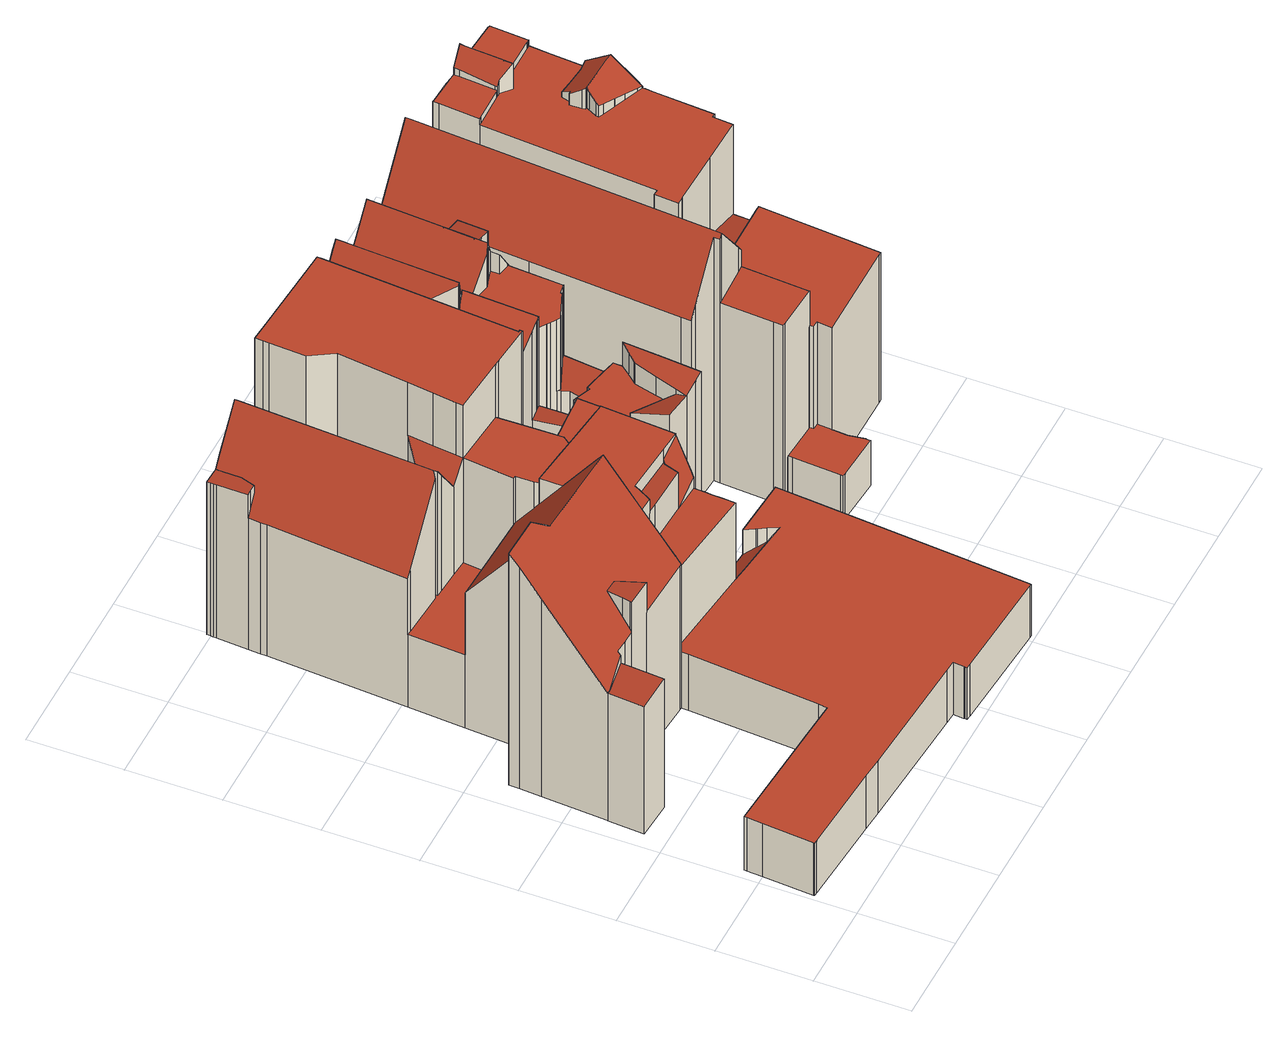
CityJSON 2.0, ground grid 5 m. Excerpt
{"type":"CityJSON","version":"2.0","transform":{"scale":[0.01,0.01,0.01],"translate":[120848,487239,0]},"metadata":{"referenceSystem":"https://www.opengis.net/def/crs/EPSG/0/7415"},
"CityObjects":{
"building1":{"type":"Building","attributes":{"dak_type":"slanted","data_area":398.03,"data_coverage":0.9,"geconstateerd":false,"gid":14483280,"h_dak_50p":6.6,"h_dak_70p":12.17,"h_dak_max":15.92,"h_dak_min":3.15,"h_maaiveld":0.99,"kas_warenhuis":false,"lod11_replace":false,"ondergronds_type":"above ground","oorspronkelijkbouwjaar":1005,"pw_actueel":"yes","pw_bron":"ahn3","reconstructie_methode":"tudelft3d-geoflow","reconstruction_skipped":false,"rmse_lod12":5.78,"rmse_lod13":1.8,"rmse_lod22":0.215,"rn":1,"status":"Pand in gebruik","t_run":653.12,"val3dity_codes_lod12":"[]","val3dity_codes_lod13":"[]","val3dity_codes_lod22":"[]"},"children":["building1-1"]},
"building1-1":{"type":"BuildingPart","parents":["building1"],"geometry":[{"type":"Solid","lod":"2.2","boundaries":[[[[0,1,2,3,4,5,6,7,8,9,10,11,12,13,14,15,16,17,18,19,20,21,22,23,24,25,26,27,28,29,30,31,32,33,34,35,36,37,38,39,40,41,42,43,44,45,46,47,48,49,50,51,52,53,54,55,56,57,58,59,60,61,62,63,64,65,66,67,68,69,70,71,72,73,74,75,76,77,78,79,80]],[[81,45,44,82]],[[83,25,24,84]],[[85,41,40,86]],[[84,24,23,87]],[[88,66,65,89]],[[90,7,6,91]],[[92,51,50,93,94]],[[95,96,69,68,97]],[[98,18,17,99]],[[100,101,102,103]],[[104,105,106]],[[82,44,43,107]],[[108,48,47,109]],[[110,111,109,112]],[[113,46,45,81]],[[114,115,116,117]],[[118,3,2,119]],[[120,0,80,116]],[[107,43,42,121]],[[122,123,124,125]],[[126,127,128,129]],[[129,128,49,48,108]],[[93,50,49,128]],[[94,93,130,131]],[[132,133,134,135]],[[135,134,136,137]],[[138,139,140,141]],[[137,136,142,140]],[[125,124,96,95]],[[143,70,69,96]],[[144,145,146,147]],[[148,149,145,144]],[[150,151,152,153]],[[154,155,156,157]],[[111,110,158]],[[159,160,161,162]],[[163,28,27,164]],[[165,71,70,143]],[[166,167,168,169]],[[170,30,29,171]],[[172,173,174,175]],[[176,74,73,177,178]],[[177,73,72,179,180]],[[181,182,183,184]],[[180,179,182,181]],[[178,177,173,172]],[[99,17,16,185]],[[186,59,58,187]],[[188,60,59,186,189]],[[185,16,15,190]],[[190,15,14,191]],[[191,14,13,192]],[[192,13,12,193]],[[193,12,11,194]],[[195,196,197,115,114]],[[198,199,167,166,200]],[[201,202,203,160,159]],[[171,29,28,163]],[[204,205,206]],[[207,10,9,208]],[[194,11,10,207]],[[209,8,7,90]],[[91,6,5,210]],[[210,5,4,211]],[[179,72,71,165]],[[157,156,127,126]],[[212,213,214]],[[215,216,217,218,219]],[[220,221,216,215]],[[222,223,224,225]],[[226,227,228,229]],[[230,154,227,226]],[[140,142,155,154,230]],[[231,232,233,234]],[[235,236,237]],[[238,239,237]],[[234,233,240,239,238]],[[229,228,240,233]],[[241,242,223,222,243]],[[244,245,246,247]],[[248,249,250,251]],[[252,32,31,249,248]],[[249,31,30,170]],[[253,150,245,244]],[[251,250,151,150,253]],[[247,246,242,241,254]],[[255,256,257,258]],[[259,260,261,262]],[[262,261,236,235]],[[263,264,101,100]],[[103,102,265,266]],[[266,265,267,268]],[[269,76,75,270]],[[271,272,270,273]],[[274,64,63,275]],[[275,63,62,264,263]],[[89,65,64,274]],[[276,277,278,279]],[[280,281,282,123,122]],[[283,33,32,252]],[[284,20,19,285]],[[285,19,18,98]],[[256,255,286]],[[287,288,289]],[[290,291,34,33,283,292]],[[292,283,288,287]],[[153,152,196,195]],[[121,42,41,85]],[[86,40,39,293]],[[293,39,38,294]],[[205,204,121]],[[295,296,206]],[[296,295,37,36,297]],[[294,38,37,295]],[[298,35,34,291]],[[258,257,291,290]],[[211,4,3,118,299]],[[299,118,300,301]],[[162,161,282,281]],[[141,140,281,280]],[[273,270,75,74,176]],[[200,166,232,231]],[[302,303,199,198]],[[304,54,53,305,306]],[[307,52,51,92]],[[131,130,308,309]],[[164,27,26,310]],[[310,26,25,83]],[[311,312,197,196]],[[208,9,8,209]],[[225,224,213,313]],[[314,315,214]],[[315,314,77,76,269]],[[117,116,80,79,316]],[[317,78,77,314]],[[318,319,203,202]],[[320,321,319,318]],[[184,183,322,323]],[[323,322,324,325]],[[326,22,21,327]],[[87,23,22,326]],[[327,21,20,284]],[[169,168,202,201]],[[328,57,56,329]],[[187,58,57,328]],[[189,186,330]],[[331,61,60,188]],[[301,300,332,333]],[[264,62,61,331]],[[147,146,312,311]],[[119,2,1,334]],[[329,56,55,335]],[[268,267,336,277,276]],[[337,338,133,132]],[[309,308,338,337]],[[219,218,272,271]],[[279,278,139,138]],[[175,174,303,302]],[[325,324,321,320]],[[335,55,54,304]],[[339,340,341,342]],[[342,341,105,104]],[[297,36,35,298]],[[254,241,260,259]],[[243,222,221,220]],[[313,213,212,343]],[[218,217,343]],[[316,79,78,317]],[[344,345,346]],[[277,336,345,344]],[[112,109,47,46,113]],[[334,1,0,120]],[[333,332,149,148]],[[305,53,52,307]],[[306,305,347,348]],[[349,350,340,339]],[[348,347,350,349]],[[97,68,67,351]],[[351,67,66,88]],[[240,228,227,154,157,126,129,108,109,111,158,262,235,237,239]],[[242,246,245,150,153,195,114,117,316,317,314,214,213,224,223]],[[238,237,236,261,260,241,243,220,215,219,271,273,176,178,172,175,302,198,200,231,234]],[[266,268,276,279,138,141,280,122,125,95,97,351,88,89,274,275,263,100,103]],[[270,272,218,343,212,214,315,269]],[[286,289,288,283,252,248,251,253,244,247,254,259,262,158,110,112,113,81,82,107,121,204,206,296,297,298,291,257,256]],[[205,121,85,86,293,294,295,206]],[[292,287,289,286,255,258,290]],[[346,345,336,267,265,102,101,264,331,352,353,337,132,135,137,354]],[[340,350,347,305,307,92,94,131,309,337,353,352,331,188,189,330,106,105,341]],[[308,130,93,128,127,156,155,142,136,134,133,338]],[[197,312,146,145,149,332,300,118,119,334,120,116,115]],[[159,162,281,140,230,226,229,233,232,166,169,201]],[[167,199,303,174,173,177,180,181,184,323,325,320,318,202,168]],[[313,343,217,216,221,222,225]],[[96,124,123,282,161,160,203,319,321,324,322,183,182,179,165,143]],[[335,304,306,348,349,339,342,104,106,330,186,187,328,329]],[[277,344,346,354,137,140,139,278]],[[299,301,333,148,144,147,311,196,152,151,250,249,170,171,163,164,310,83,84,87,326,327,284,285,98,99,185,190,191,192,193,194,207,208,209,90,91,210,211]]]],"semantics":{"surfaces":[{"type":"GroundSurface"},{"type":"WallSurface","on_footprint_edge":true},{"type":"WallSurface","on_footprint_edge":false},{"type":"RoofSurface"}],"values":[[0,1,1,1,1,1,1,1,1,1,2,2,1,1,2,1,2,1,1,1,2,2,1,1,2,2,2,2,2,2,1,2,2,2,2,2,2,1,1,2,1,2,1,1,2,2,2,1,1,1,1,1,1,1,1,2,2,2,1,2,1,1,1,1,1,1,2,2,2,2,2,2,2,2,2,2,2,2,2,2,2,2,1,1,2,2,2,2,2,2,2,2,2,1,2,1,1,1,2,2,1,1,1,2,2,1,2,2,1,1,1,2,2,1,1,1,2,1,2,2,2,1,2,2,1,1,2,1,1,2,1,2,2,1,1,1,2,2,2,2,1,1,1,2,1,1,2,1,2,1,2,1,1,2,2,2,2,2,2,2,1,2,2,1,2,2,2,2,1,2,2,1,1,2,1,2,2,2,1,1,3,3,3,3,3,3,3,3,3,3,3,3,3,3,3,3,3,3,3]]}}]},
"building2":{"type":"Building","attributes":{"dak_type":"slanted","data_area":43.01,"data_coverage":0.778,"geconstateerd":false,"gid":17599243,"h_dak_50p":13.27,"h_dak_70p":13.5,"h_dak_max":15.81,"h_dak_min":4.73,"h_maaiveld":1.64,"kas_warenhuis":false,"lod11_replace":false,"ondergronds_type":"above ground","oorspronkelijkbouwjaar":1005,"pw_actueel":"yes","pw_bron":"ahn3","reconstructie_methode":"tudelft3d-geoflow","reconstruction_skipped":false,"rmse_lod12":3.37,"rmse_lod13":1.06,"rmse_lod22":0.823,"rn":1,"status":"Pand in gebruik","t_run":115.77,"val3dity_codes_lod12":"[]","val3dity_codes_lod13":"[]","val3dity_codes_lod22":"[]"},"children":["building2-1"]},
"building2-1":{"type":"BuildingPart","parents":["building2"],"geometry":[{"type":"Solid","lod":"2.2","boundaries":[[[[355,356,357,358,359,360,361,362,363,364,365,366,367,368,369,370,371,372,373,374,375,376,377,378,379,380,381]],[[382,383,384,385]],[[386,359,358,387]],[[388,365,364,389]],[[389,364,363,390]],[[391,360,359,386]],[[392,393,394,395]],[[396,361,360,391]],[[397,362,361,396]],[[398,376,375,399]],[[400,369,368,401]],[[402,403,404,383,382]],[[405,366,365,388]],[[406,407,408,409]],[[385,384,407,406]],[[410,381,380,411]],[[412,374,373,413]],[[399,375,374,412]],[[414,377,376,398]],[[415,416,390,417]],[[418,419,420]],[[417,390,363,362,397]],[[421,422,423,416,415]],[[383,404,423,422]],[[424,357,356,425]],[[426,427,422,421]],[[428,429,427,426]],[[387,358,357,424,430]],[[430,424,429,428]],[[425,356,355,408]],[[401,368,367,431]],[[432,433,434]],[[393,392,434]],[[433,432,435,436]],[[419,379,378,437]],[[411,380,379,419,418]],[[437,378,377,414]],[[438,405,403,402]],[[439,370,369,400]],[[440,441,371,370,439]],[[395,394,441,440]],[[442,372,371,441]],[[413,373,372,442]],[[431,367,366,405,438]],[[409,408,355,381,410]],[[436,435,443,444]],[[444,443,420]],[[445,446,413,442,441,394,393,434,433,436,447,448]],[[426,421,415,417,397,396,391,386,387,430,428]],[[427,429,424,425,408,407,384,383,422]],[[403,405,388,389,390,416,423,404]],[[420,443,435,432,434,392,395,440,439,400,401,431,438,402,382,385,406,409,410,411,418]],[[447,436,444,420,419,437,414,398,399,412,413,446,445,448]]]],"semantics":{"surfaces":[{"type":"GroundSurface"},{"type":"WallSurface","on_footprint_edge":false},{"type":"WallSurface","on_footprint_edge":true},{"type":"RoofSurface"}],"values":[[0,1,2,2,2,2,1,2,2,2,2,1,2,1,1,2,2,2,2,1,1,2,1,1,2,1,1,2,1,2,2,1,1,1,2,2,2,1,2,2,1,2,2,2,2,1,1,3,3,3,3,3,3]]}}]},
"building3":{"type":"Building","attributes":{"dak_type":"slanted","data_area":39.9,"data_coverage":0.756,"geconstateerd":false,"gid":17599262,"h_dak_50p":12.71,"h_dak_70p":13.55,"h_dak_max":15.17,"h_dak_min":5.76,"h_maaiveld":1.64,"kas_warenhuis":false,"lod11_replace":false,"ondergronds_type":"above ground","oorspronkelijkbouwjaar":1005,"pw_actueel":"yes","pw_bron":"ahn3","reconstructie_methode":"tudelft3d-geoflow","reconstruction_skipped":false,"rmse_lod12":2.84,"rmse_lod13":2.01,"rmse_lod22":0.153,"rn":1,"status":"Pand in gebruik","t_run":142.09,"val3dity_codes_lod12":"[]","val3dity_codes_lod13":"[]","val3dity_codes_lod22":"[]"},"children":["building3-1"]},
"building3-1":{"type":"BuildingPart","parents":["building3"],"geometry":[{"type":"Solid","lod":"2.2","boundaries":[[[[449,450,379,451,376,452,453,454,455,456,457,458,459,460,461,462,463,464,465,466,467,468,469,470,471,472,359,473,474,475,476,477]],[[478,479,480,481]],[[482,462,461,483]],[[484,457,456,485]],[[486,487,488,489]],[[490,454,453,491]],[[492,469,468,493]],[[485,456,455,494]],[[494,455,454,490]],[[493,468,467,487,486]],[[495,379,450,496,497]],[[498,499,500,501]],[[502,503,504,505]],[[506,507,473,359,508]],[[509,510,474,473,507]],[[501,500,510,509]],[[511,512,513,514]],[[515,464,463,516]],[[487,467,466,517,518]],[[479,458,457,484]],[[519,451,379,495]],[[520,521,522]],[[523,524,522]],[[525,526,527,528]],[[529,471,470,530]],[[531,475,474,510]],[[532,476,475,531]],[[533,534,535,536]],[[537,538,539,540]],[[541,477,476,532]],[[542,543,544,545]],[[543,449,477,541]],[[546,547,548,549]],[[550,546,551,552]],[[508,359,472,553,554]],[[553,472,471,529]],[[555,556,557]],[[554,553,557]],[[556,558,559,560]],[[561,562,558,556,555]],[[528,527,562,561]],[[489,488,526,525]],[[563,564,565,566]],[[566,565,567,568]],[[560,559,507,506]],[[538,537,569]],[[570,571,499,498]],[[572,573,574,575]],[[575,574,547,546,550]],[[545,544,573,572]],[[576,577,578,579]],[[505,504,580,581]],[[497,496,582,583]],[[584,585,521,520]],[[586,452,376,587]],[[587,376,451,519]],[[491,453,452,586]],[[518,517,564,563]],[[517,466,465,588]],[[589,590,591,513]],[[592,593,571,570]],[[514,513,591,593,592]],[[568,567,512,511]],[[594,595,503,502]],[[596,597,598,599]],[[579,578,600,601]],[[601,600,597,596]],[[602,460,459,603]],[[540,539,603,604]],[[604,603,459,458,479,478]],[[605,483,461,460,602]],[[606,607,524,523]],[[481,480,607,606]],[[608,609,569]],[[609,608,585,584]],[[549,548,590,589]],[[552,551,595,594]],[[530,470,469,492]],[[610,516,463,462,482]],[[581,580,516,610]],[[588,465,464,515]],[[496,450,449,543,542]],[[583,582,534,533]],[[536,535,577,576]],[[599,598,483,605]],[[486,489,525,528,561,555,557,553,529,530,492,493]],[[560,506,508,554,557,556]],[[491,611,520,522,524,607,480,479,484,485,494,490]],[[491,586,587,519,495,497,583,533,536,576,612,609,584,520,611]],[[514,592,570,498,501,509,507,559,558,562,527,526,488,487,518,563,566,568,511]],[[590,548,547,574,573,544,543,541,532,531,510,500,499,571,593,591]],[[478,481,606,523,522,521,585,608,569,537,540,604]],[[588,515,516,580,504,503,595,551,546,549,589,513,512,567,565,564,517]],[[598,597,600,578,577,535,534,582,496,542,545,572,575,550,552,594,502,505,581,610,482,483]],[[599,605,602,603,539,538,569,609,612,576,579,601,596]]]],"semantics":{"surfaces":[{"type":"GroundSurface"},{"type":"WallSurface","on_footprint_edge":false},{"type":"WallSurface","on_footprint_edge":true},{"type":"RoofSurface"}],"values":[[0,1,2,2,1,2,2,2,2,2,2,1,1,2,2,1,1,2,2,2,2,1,1,1,2,2,2,1,1,2,1,2,1,1,2,2,1,1,1,1,1,1,1,1,1,1,1,1,1,1,1,1,1,1,2,2,2,1,2,1,1,1,1,1,1,1,1,2,1,2,2,1,1,1,1,1,1,2,2,1,2,2,1,1,1,3,3,3,3,3,3,3,3,3,3]]}}]},
"building4":{"type":"Building","attributes":{"dak_type":"slanted","data_area":78.33,"data_coverage":0.843,"geconstateerd":false,"gid":17599264,"h_dak_50p":15.19,"h_dak_70p":15.82,"h_dak_max":16.99,"h_dak_min":12.53,"h_maaiveld":1.11,"kas_warenhuis":false,"lod11_replace":false,"ondergronds_type":"above ground","oorspronkelijkbouwjaar":1005,"pw_actueel":"yes","pw_bron":"ahn3","reconstructie_methode":"tudelft3d-geoflow","reconstruction_skipped":false,"rmse_lod12":1.36,"rmse_lod13":1.42,"rmse_lod22":0.121,"rn":1,"status":"Pand in gebruik","t_run":128.63,"val3dity_codes_lod12":"[]","val3dity_codes_lod13":"[]","val3dity_codes_lod22":"[]"},"children":["building4-1"]},
"building4-1":{"type":"BuildingPart","parents":["building4"],"geometry":[{"type":"Solid","lod":"2.2","boundaries":[[[[613,614,615,616,617,618,619,620,621,622,623,624,625,626,627,628,629,630,631,632,633,634,635]],[[636,629,628,637]],[[637,628,627,638]],[[639,615,614,640]],[[641,620,619,642]],[[643,632,631,644]],[[642,619,618,645]],[[646,647,648,649]],[[650,616,615,639]],[[651,633,632,643,652]],[[653,634,633,651]],[[652,643,647,646]],[[654,626,625,655]],[[656,613,635,657]],[[645,618,617,658]],[[658,617,616,650]],[[657,635,634,653]],[[659,630,629,636]],[[644,631,630,659]],[[638,627,626,654]],[[660,622,621,661]],[[662,663,655,664]],[[664,655,625,624,665]],[[649,648,663,662]],[[665,624,623,666]],[[666,623,622,660]],[[661,621,620,641]],[[640,614,613,656]],[[644,659,636,637,638,654,655,663,648,647,643]],[[667,668,645,658,650,639,640,656,657,653,651,652,646]],[[668,667,646,649,662,664,665,666,660,661,641,642,645]]]],"semantics":{"surfaces":[{"type":"GroundSurface"},{"type":"WallSurface","on_footprint_edge":true},{"type":"WallSurface","on_footprint_edge":false},{"type":"RoofSurface"}],"values":[[0,1,1,1,1,1,1,2,1,1,1,2,1,1,1,1,1,1,1,1,1,2,1,2,1,1,1,1,3,3,3]]}}]},
"building5":{"type":"Building","attributes":{"dak_type":"slanted","data_area":113.1,"data_coverage":0.888,"geconstateerd":false,"gid":17599254,"h_dak_50p":15.23,"h_dak_70p":15.28,"h_dak_max":17.05,"h_dak_min":3.87,"h_maaiveld":1.04,"kas_warenhuis":false,"lod11_replace":false,"ondergronds_type":"above ground","oorspronkelijkbouwjaar":1005,"pw_actueel":"yes","pw_bron":"ahn3","reconstructie_methode":"tudelft3d-geoflow","reconstruction_skipped":false,"rmse_lod12":4.02,"rmse_lod13":0.776,"rmse_lod22":0.16,"rn":1,"status":"Pand in gebruik","t_run":269.55,"val3dity_codes_lod12":"[]","val3dity_codes_lod13":"[]","val3dity_codes_lod22":"[]"},"children":["building5-1"]},
"building5-1":{"type":"BuildingPart","parents":["building5"],"geometry":[{"type":"Solid","lod":"2.2","boundaries":[[[[669,670,671,672,673,674,675,676,677,678,679,680,681,682,683,684,685,686,687,688,689,690,691,692,693,694,695,696,697,698,699,700,701,702,703,704,705,706,707,708,709,710,711,712,713,714,715,716,717,718,719]],[[720,721,718,717,722]],[[722,717,716,723]],[[724,674,673,725]],[[726,704,703,727]],[[728,729,730,731]],[[732,683,682,733]],[[734,671,670,735]],[[736,675,674,724]],[[737,678,677,738]],[[739,679,678,737]],[[740,741,725,742]],[[743,676,675,736]],[[744,689,688,745]],[[745,688,687,746,747]],[[723,716,715,748]],[[749,750,751,752]],[[727,703,702,753]],[[748,715,714,754]],[[755,756,757,758]],[[746,687,686,759]],[[760,761,762,763]],[[731,730,759,764]],[[764,759,686,685,765]],[[766,719,718,721]],[[767,768,741,740]],[[769,680,679,739]],[[738,677,676,743]],[[770,771,772,773]],[[753,702,701,774]],[[775,669,719,766]],[[776,692,691,777]],[[778,700,699,751]],[[774,701,700,778]],[[779,780,781,782]],[[783,784,785,786]],[[787,788,712,711,789]],[[786,785,788,787]],[[790,713,712,788]],[[754,714,713,790]],[[791,710,709,792]],[[793,794,795,796]],[[797,695,694,798]],[[799,800,801,802]],[[752,751,699,698,803]],[[804,803,698,697,805]],[[806,807,808,809]],[[810,811,812,813]],[[813,812,780,779]],[[782,781,814,815]],[[809,808,816,817]],[[817,816,818,819]],[[777,691,690,820,821]],[[821,820,794,793]],[[822,693,692,776]],[[798,694,693,822]],[[823,824,825,826]],[[827,828,750,749]],[[803,804,829]],[[805,697,696,830,831]],[[830,696,695,797]],[[747,746,771,770]],[[773,772,761,760,832]],[[833,684,683,732]],[[733,682,681,834]],[[834,681,680,769]],[[835,836,763,837]],[[838,839,756,755]],[[840,841,842,843]],[[844,845,846,841,840]],[[831,830,839,838]],[[832,760,721,720]],[[837,763,762,729,728]],[[796,795,847,848]],[[758,757,845,844]],[[848,847,846,845]],[[843,842,824,823]],[[826,825,849,850]],[[850,849,800,799]],[[851,852,706,705,853]],[[854,707,706,852]],[[855,856,857,858]],[[859,860,861,862]],[[863,864,860,859]],[[865,866,784,783]],[[828,827,867]],[[868,672,671,734]],[[742,725,673,672,868]],[[735,670,669,775,869]],[[869,775,836,835]],[[765,685,684,833,870]],[[870,833,768,767]],[[871,872,873,874]],[[874,873,852,851]],[[815,814,866,865]],[[862,861,856,855]],[[819,818,811,810]],[[875,876,807,806]],[[858,857,876,875]],[[877,878,864,863]],[[789,711,710,791]],[[792,709,708,879,880]],[[880,879,878,877]],[[879,708,707,854]],[[802,801,872,871]],[[853,705,704,726]],[[820,690,689,744]],[[803,829,881,882,823,826,850,867,827,749,752]],[[771,746,759,730,729,762,761,772]],[[838,755,758,844,840,843,823,882,881,829,804,805,831]],[[721,760,763,836,775,766]],[[848,845,757,756,839,830,797,798,822,776,777,821,793,796]],[[753,774,778,751,750,828,867,850,799,802,871,874,851,853,726,727]],[[870,767,740,742,868,734,735,869,835,837,728,731,764,765]],[[768,833,732,733,834,769,739,737,738,743,736,724,725,741]],[[863,859,862,855,858,875,806,809,817,883,884,885,792,880,877]],[[781,780,812,811,818,816,808,807,876,857,856,861,860,864,878,879,854,852,873,872,801,800,849,825,824,842,841,846,847,795,794,820,744,745,747,770,773,832,720,722,723,748,754,790,788,785,784,866,814]],[[787,789,791,792,885,884,883,817,819,810,813,779,782,815,865,783,786]]]],"semantics":{"surfaces":[{"type":"GroundSurface"},{"type":"WallSurface","on_footprint_edge":true},{"type":"WallSurface","on_footprint_edge":false},{"type":"RoofSurface"}],"values":[[0,1,1,1,1,2,1,1,1,1,1,2,1,1,1,1,2,1,1,2,1,2,2,1,1,2,1,1,2,1,1,1,1,1,2,2,1,2,1,1,1,2,1,2,1,1,2,2,2,2,2,2,1,2,1,1,2,2,2,1,1,2,2,1,1,1,2,2,2,2,2,2,2,2,2,2,2,2,2,1,1,2,2,2,2,2,1,1,1,2,1,2,2,2,2,2,2,2,2,2,1,1,2,1,2,1,1,3,3,3,3,3,3,3,3,3,3,3]]}}]}
},
"vertices":[
[1622,1394,99],[1671,1391,99],[1730,1387,99],[1799,1382,99],[1841,1379,99],[2121,1361,99],[2126,1361,99],[2118,1237,99],[2116,1207,99],[2038,34,99],[2037,23,99],[2022,23,99],[1426,62,99],[1402,64,99],[1403,77,99],[1403,84,99],[1407,138,99],[1341,142,99],[659,187,99],[538,195,99],[51,227,99],[31,229,99],[31,234,99],[49,505,99],[54,585,99],[55,599,99],[571,565,99],[681,558,99],[883,544,99],[888,593,99],[933,1270,99],[935,1309,99],[923,1310,99],[592,1332,99],[445,1342,99],[377,1346,99],[306,1351,99],[305,1336,99],[303,1300,99],[290,1108,99],[90,1121,99],[102,1309,99],[102,1313,99],[125,1660,99],[132,1776,99],[135,1829,99],[156,1828,99],[357,1816,99],[380,1815,99],[403,2171,99],[423,2471,99],[472,3207,99],[474,3240,99],[478,3305,99],[489,3470,99],[490,3487,99],[491,3504,99],[492,3523,99],[543,3520,99],[583,3518,99],[622,3516,99],[775,3507,99],[983,3496,99],[1091,3490,99],[1610,3462,99],[1616,3462,99],[1614,3435,99],[1546,2407,99],[1557,2406,99],[1556,2391,99],[1537,2116,99],[1535,2082,99],[1534,2067,99],[1529,1982,99],[1516,1791,99],[1502,1589,99],[1497,1509,99],[1495,1496,99],[1494,1469,99],[1493,1441,99],[1490,1403,99],[135,1829,1582],[132,1776,1514],[55,599,441],[54,585,441],[102,1309,913],[90,1121,912],[49,505,439],[1614,3435,1563],[1616,3462,1563],[2118,1237,456],[2126,1361,458],[472,3207,937],[423,2471,565],[423,2471,920],[1556,2391,1553],[1556,2391,658],[1557,2406,1553],[659,187,432],[1341,142,432],[980,3453,1579],[980,3453,1062],[979,3423,1062],[979,3423,1579],[581,3490,1080],[581,3490,1079],[582,3500,1079],[125,1660,1363],[380,1815,1445],[357,1816,1445],[421,1765,1538],[421,1765,1510],[357,1816,1594],[156,1828,1583],[1489,1348,946],[1489,1348,350],[1490,1403,310],[1490,1403,946],[1799,1382,303],[1730,1387,304],[1622,1394,307],[102,1313,913],[1322,2408,1559],[1322,2408,673],[1541,2392,658],[1541,2392,1553],[435,2170,960],[435,2170,565],[403,2171,565],[403,2171,962],[446,2469,565],[446,2469,954],[718,2450,1358],[718,2450,565],[753,2448,565],[753,2448,1306],[878,2439,565],[878,2439,1125],[975,2469,1568],[975,2469,1234],[971,2432,1234],[971,2432,1568],[971,2432,565],[1537,2116,652],[1890,1232,455],[1890,1232,405],[1829,1239,405],[1829,1239,456],[1859,1283,457],[1859,1283,371],[940,1339,950],[940,1339,457],[965,1336,457],[965,1336,950],[941,2162,939],[941,2162,565],[933,2162,565],[933,2162,939],[436,1754,1524],[1299,2119,1222],[1299,2119,667],[1294,2340,673],[1294,2340,1224],[883,544,440],[681,558,440],[1535,2082,651],[1255,2010,1223],[1255,2010,1124],[1301,2069,1041],[1301,2069,1222],[933,1270,456],[888,593,441],[1514,1984,1255],[1514,1984,1143],[1504,1985,1143],[1504,1985,1255],[1516,1791,1254],[1529,1982,1144],[1529,1982,1255],[1534,2067,651],[1534,2067,1029],[1519,2070,1026],[1519,2070,652],[1520,2075,652],[1520,2075,1019],[1407,138,432],[583,3518,1078],[543,3520,1077],[622,3516,1136],[583,3518,1080],[1403,84,431],[1403,77,430],[1402,64,430],[1426,62,430],[2022,23,430],[1487,1278,944],[1487,1278,456],[1487,1278,402],[1302,2005,1259],[1302,2005,1128],[1255,2010,1260],[1300,2088,1222],[1300,2088,1016],[1300,2088,667],[111,1311,912],[111,1311,914],[121,1311,914],[2037,23,430],[2038,34,430],[2116,1207,455],[2121,1361,458],[1841,1379,459],[1339,1504,947],[1339,1504,949],[1349,1502,949],[1096,1615,1261],[1096,1615,1175],[1374,1597,1173],[1374,1597,1196],[1374,1597,1256],[1076,1579,1261],[1076,1579,1177],[1040,1515,1181],[1040,1515,952],[1092,1513,951],[1092,1513,1180],[956,2161,1233],[956,2161,938],[956,2068,1065],[956,2068,1232],[941,2162,1233],[1158,2020,1262],[1158,2020,1226],[963,2040,1232],[963,2040,1265],[958,1755,1490],[958,1755,1264],[957,1921,1265],[956,2040,1265],[956,2040,1102],[963,2040,1103],[946,1519,1263],[946,1519,953],[1040,1515,1261],[936,1339,1056],[936,1339,950],[942,1445,952],[942,1445,1193],[935,1309,1017],[935,1309,457],[936,1332,457],[936,1332,1047],[923,1310,1017],[940,1339,1056],[946,1519,1289],[456,1393,1184],[456,1393,1062],[448,1355,1013],[448,1355,1185],[951,1624,1425],[951,1624,1263],[956,1715,1264],[956,1715,1543],[983,3496,1580],[983,3496,1063],[970,3232,1060],[970,3232,1577],[1048,3107,936],[1048,3107,1574],[1497,1509,1049],[1502,1589,1246],[1498,1589,1254],[1498,1589,1244],[1502,1589,1253],[1610,3462,1564],[1091,3490,1577],[1005,2729,1571],[1005,2729,1235],[990,2597,1234],[990,2597,1570],[1292,2410,1560],[1292,2410,1224],[1292,2410,675],[592,1332,1002],[51,227,433],[538,195,433],[475,1482,1180],[578,1379,1188],[578,1379,1061],[549,1477,1182],[445,1342,1186],[445,1342,995],[592,1332,1191],[290,1108,922],[303,1300,923],[305,1336,923],[305,1336,970],[306,1351,989],[377,1346,992],[1799,1382,459],[1831,1329,339],[1831,1329,458],[1483,1987,1256],[1483,1987,1141],[489,3470,1078],[478,3305,939],[478,3305,1086],[474,3240,938],[696,2452,565],[696,2452,1325],[571,565,440],[1567,1268,456],[1567,1268,402],[1339,1504,1178],[1495,1496,948],[1495,1496,1014],[1493,1441,947],[1494,1469,947],[1315,2087,1016],[1315,2087,666],[1460,2084,1012],[1460,2084,656],[1521,2082,652],[1521,2082,1010],[1506,2082,653],[1506,2082,1010],[31,234,433],[31,229,433],[492,3523,1075],[491,3504,1076],[582,3502,1079],[775,3507,1364],[1834,1324,342],[1834,1324,457],[1671,1391,306],[490,3487,1077],[1005,2729,967],[719,2472,1358],[719,2472,565],[557,3334,1087],[557,3334,1054],[575,3384,1077],[575,3384,1085],[1370,1588,1173],[924,2656,1150],[924,2656,1077],[894,2629,1118],[503,3305,976],[503,3305,1087],[546,3304,1088],[546,3304,1041],[1546,2407,1553],[774,3496,1364],[773,3472,1364],[880,2460,1124],
[1884,2455,164],[1876,2332,164],[1870,2254,164],[1870,2249,164],[1838,1769,164],[1830,1770,164],[1824,1770,164],[1516,1791,164],[1545,2228,164],[1557,2406,164],[1546,2407,164],[1546,2411,164],[1574,2819,164],[1597,3180,164],[1614,3428,164],[1616,3462,164],[1667,3459,164],[1777,3453,164],[1805,3451,164],[1926,3444,164],[1935,3443,164],[1949,3443,164],[1941,3325,164],[1941,3320,164],[1910,2856,164],[1907,2814,164],[1901,2716,164],[1775,2441,1338],[1775,2441,775],[1843,2449,771],[1843,2449,1337],[1838,1769,906],[1870,2249,904],[1546,2407,487],[1557,2406,487],[1545,2228,497],[1830,1770,906],[1645,3068,1330],[1645,3068,1317],[1665,3424,1313],[1665,3424,1324],[1824,1770,906],[1516,1791,913],[1949,3443,1262],[1935,3443,1286],[1614,3428,1325],[1597,3180,1329],[1569,2414,1340],[1569,2414,486],[1775,2441,485],[1546,2411,487],[1865,2452,1337],[1865,2452,769],[1884,2455,768],[1884,2455,1337],[1901,2716,1333],[1907,2814,1331],[1926,3444,1303],[1805,3451,1517],[1941,3325,1264],[1621,2234,909],[1621,2234,496],[1545,2228,910],[1910,2856,1330],[1910,2856,1270],[1875,2844,1331],[1787,2248,905],[1787,2248,787],[1787,2248,495],[1870,2254,782],[1876,2332,776],[1793,2248,905],[1793,2248,787],[1852,2253,904],[1852,2253,783],[1870,2254,904],[1574,2819,1334],[1757,2805,1333],[1757,2805,1509],[1653,3050,1330],[1765,2807,1332],[1765,2807,1521],[1941,3320,1264],[1546,2411,1340],[1616,3462,1324],[1667,3459,1324],[1667,3459,1312],[1777,3453,1476],[1809,2822,1332],[1809,2822,1445],[1799,3356,1518],[1803,3413,1517],[1788,3180,1519],[1790,3204,1518],
[1884,2462,164],[1908,2816,164],[1947,3411,164],[1966,3442,164],[2116,3433,164],[2146,3431,164],[2244,3426,164],[2251,3425,164],[2263,3424,164],[2236,3023,164],[2226,2863,164],[2224,2841,164],[2219,2758,164],[2200,2474,164],[2200,2470,164],[2193,2367,164],[2191,2329,164],[2183,2211,164],[2179,2161,164],[2168,1991,164],[2168,1982,164],[2152,1749,164],[2098,1752,164],[2006,1758,164],[1852,1976,164],[1872,2272,164],[1872,2274,164],[1877,2347,164],[1881,2412,164],[2236,3023,1429],[2236,3023,1258],[2223,3024,1282],[2223,3024,1432],[2200,2474,1259],[2219,2758,1257],[2263,3424,1257],[2251,3425,1277],[2179,2161,1033],[2179,2161,877],[2136,2110,879],[2136,2110,1022],[2146,3431,1458],[2116,3433,1510],[2168,1982,1029],[2168,1991,1029],[2244,3426,1290],[1910,2856,1265],[1908,2816,1255],[1908,2816,1265],[1890,2268,883],[1890,2268,586],[1885,2269,585],[1885,2269,883],[2147,2453,1259],[2147,2453,808],[2145,2460,808],[2145,2460,1259],[1852,1976,932],[1852,1976,889],[1838,1769,1013],[1872,2272,883],[1872,2272,585],[2042,2238,880],[2042,2238,796],[1976,2251,796],[1976,2251,881],[2193,2367,805],[2200,2470,810],[2183,2211,798],[2183,2211,876],[1947,3411,1269],[2091,3030,1509],[2091,3030,1466],[2120,3029,1458],[2124,3029,1457],[2124,3029,1451],[2095,2064,1013],[2095,2064,881],[2090,2057,881],[2090,2057,1012],[2098,1752,1011],[2152,1749,1024],[1872,2274,585],[1877,2347,583],[1931,2811,1299],[1931,2811,1255],[2046,2790,1256],[2046,2790,1466],[2153,2866,1447],[2153,2866,1384],[2214,2863,1279],[2214,2863,1432],[1881,2412,581],[1884,2462,1258],[1884,2462,580],[1925,2435,582],[1925,2435,1258],[1973,2403,802],[1973,2403,584],[1980,2387,585],[1980,2387,802],[1973,2403,1259],[1991,2391,802],[1991,2391,1259],[2006,1758,991],[2006,1758,992],[2024,1820,995],[2024,1820,966],[2007,1762,991],[2024,1820,887],[1896,1935,888],[1896,1935,941],[2055,1934,1003],[2055,1934,884],[2135,2220,878],[2135,2220,797],[2107,2226,797],[2107,2226,878],[2050,2237,796],[2050,2237,879],[2110,2868,1458],[1898,2264,883],[1898,2264,586],[1930,2432,1258],[1930,2432,582],[1943,2423,583],[1943,2423,1258],[2076,2799,1508],[2076,2799,1256],[2106,2807,1256],[2106,2807,1458],[2184,2467,809],[2184,2467,1259],[1910,2815,1255],[1910,2815,1268],[2082,2896,1509],[2082,2896,1466],[1966,3442,1294],[1949,3443,1270],[2191,2329,803],[1997,2347,800],[1997,2347,587],[1976,2251,589],[1973,2235,881],[1973,2235,589],[2008,2398,1259],[2008,2398,803],[2150,2771,1379],[2150,2771,1256],[2209,2760,1257],[2209,2760,1276],[2151,2820,1256],[2151,2820,1382],[2224,2841,1259],[2226,2863,1259],[2226,2863,1429],[2219,2758,1259],[2159,3027,1448],[2159,3027,1391],[2081,2870,1466],[2081,2870,1508],[2200,2470,1259],[2113,3383,1510],[2079,2843,1508],
[2159,1853,111],[2212,2651,111],[2261,3397,111],[2263,3424,111],[2275,3424,111],[2508,3410,111],[2765,3394,111],[2783,3393,111],[2781,3361,111],[2705,2220,111],[2676,2222,111],[2663,2031,111],[2646,1766,111],[2624,1433,111],[2622,1411,111],[2622,1408,111],[2377,1424,111],[2360,1425,111],[2364,1478,111],[2382,1755,111],[2384,1788,111],[2201,1800,111],[2156,1803,111],[2377,1424,1263],[2622,1408,1263],[2622,1411,1263],[2261,3397,1334],[2212,2651,1330],[2783,3393,1337],[2765,3394,1361],[2382,1755,1262],[2364,1478,1262],[2508,3410,1702],[2399,1755,1693],[2399,1755,1262],[2606,1764,1263],[2606,1764,1421],[2263,3424,1334],[2384,1788,1668],[2382,1755,1668],[2201,1800,1393],[2624,1433,1263],[2646,1766,1263],[2159,1853,1326],[2156,1803,1325],[2275,3424,1352],[2360,1425,1263],[2705,2220,1332],[2781,3361,1337],[2644,1765,1371],[2644,1765,1263],[2646,1766,1368],[2663,2031,1369],[2676,2222,1370],[2404,1823,1694],[2506,3380,1702],
[3243,1943,104],[3238,1868,104],[3200,1304,104],[3182,1304,104],[2650,1306,104],[2644,1227,104],[2658,1139,104],[2657,1130,104],[2656,1113,104],[2404,1130,104],[2386,1131,104],[2387,1145,104],[2403,1399,104],[2405,1422,104],[2407,1422,104],[2619,1408,104],[2622,1408,104],[2657,1940,104],[2667,2093,104],[2676,2222,104],[2705,2220,104],[2767,3149,104],[2781,3363,104],[2783,3393,104],[2796,3392,104],[2920,3385,104],[2962,3383,104],[2992,3381,104],[3034,3379,104],[3056,3378,104],[3120,3374,104],[3147,3373,104],[3296,3365,104],[3311,3364,104],[3347,3362,104],[3356,3358,104],[3343,3158,104],[3343,3154,104],[3335,3039,104],[3323,2860,104],[3314,2727,104],[3314,2724,104],[3305,2588,104],[3303,2559,104],[3303,2546,104],[3300,2508,104],[3279,2183,104],[3264,2184,104],[3259,2184,104],[3251,2076,104],[3244,1966,104],[3251,2076,1526],[3251,2076,953],[3259,2184,1526],[3264,2184,1526],[2644,1227,392],[2650,1306,393],[3356,3358,1571],[3347,3362,1571],[2714,1940,1055],[2714,1940,668],[2699,1940,668],[2699,1940,1055],[2407,1422,393],[2405,1422,393],[3200,1304,1049],[3238,1868,1059],[2658,1139,392],[2404,1130,391],[2656,1113,392],[2386,1131,391],[2656,1385,1045],[2656,1385,393],[2650,1306,1044],[2657,1130,392],[2705,2220,1522],[2676,2222,1522],[2667,2093,660],[2667,2093,1521],[3279,2183,1527],[3122,3356,1612],[3122,3356,1578],[3120,3374,1578],[3120,3374,1616],[3311,3364,1572],[3300,2508,1529],[2990,3349,1609],[2990,3349,1568],[2978,3166,1566],[2978,3166,1590],[2657,1940,668],[2999,2084,1027],[2999,2084,662],[2992,1942,669],[2992,1942,1029],[2657,1940,1054],[2622,1408,1045],[3244,1966,955],[2622,1387,1045],[2622,1387,393],[2387,1145,391],[2704,2092,1522],[2704,2092,660],[2707,2092,660],[2707,2092,1522],[3296,3365,1573],[3243,1943,955],[2783,3393,1570],[2781,3363,1570],[3147,3373,1577],[3071,2653,1592],[3071,2653,1528],[3133,2628,1528],[3133,2628,1578],[3273,2571,1546],[3273,2571,1529],[3298,2561,1529],[3298,2561,1541],[3303,2559,1539],[3303,2559,1529],[3305,2588,1562],[3303,2546,1529],[3314,2724,1665],[3314,2727,1667],[2772,3149,1567],[2772,3149,1529],[2779,3149,1529],[2779,3149,1567],[2962,3383,1568],[2920,3385,1569],[3140,3153,1576],[3140,3153,1532],[3319,3154,1534],[3319,3154,1571],[3056,3378,1707],[3056,3378,1710],[3034,3379,1677],[3063,2758,1648],[3063,2758,1529],[3065,2743,1529],[3065,2743,1659],[3044,2680,1610],[3044,2680,1528],[3041,2665,1528],[3041,2665,1598],[3136,2627,1528],[3136,2627,1577],[3075,2742,1529],[3075,2742,1659],[3066,2724,1529],[3066,2724,1645],[2767,3149,1529],[2767,3149,1567],[2796,3392,1570],[3050,3152,1698],[3050,3152,1531],[3061,3152,1531],[3061,3152,1682],[3129,3275,1595],[3129,3275,1577],[3055,3353,1707],[2992,3381,1568],[2992,3381,1613],[2999,2084,1524],[2619,1408,393],[2403,1399,393],[3217,1943,1060],[3217,1943,963],[2992,1942,1058],[2991,3374,1612],[2991,3374,1568],[2995,3151,1615],[2995,3151,1531],[3049,3103,1531],[3049,3103,1696],[2977,3151,1589],[2977,3151,1566],[2977,3151,1531],[2962,3151,1531],[2962,3151,1566],[3136,3152,1532],[3136,3152,1576],[3343,3154,1570],[3343,3154,1534],[3343,3158,1570],[3335,3039,1533],[3092,2875,1562],[3092,2875,1530],[3080,2827,1529],[3080,2827,1597],[3253,2851,1578],[3253,2851,1531],[3178,2862,1530],[3178,2862,1570],[3285,2855,1574],[3285,2855,1531],[3199,2601,1563],[3199,2601,1529],[3137,3181,1576],[3182,1304,1049],[3243,1943,1061],[2619,1408,1045],[3327,3154,1571],[3327,3154,1534],[3335,3154,1534],[3335,3154,1570],[3059,2824,1600],[3059,2824,1529],[3316,2859,1571],[3316,2859,1532],[3323,2860,1532],[3323,2860,1570],[3054,3315,1705],[3052,3230,1702],[3154,2737,1662],[3277,2729,1666],[3291,2728,1666]
]}
